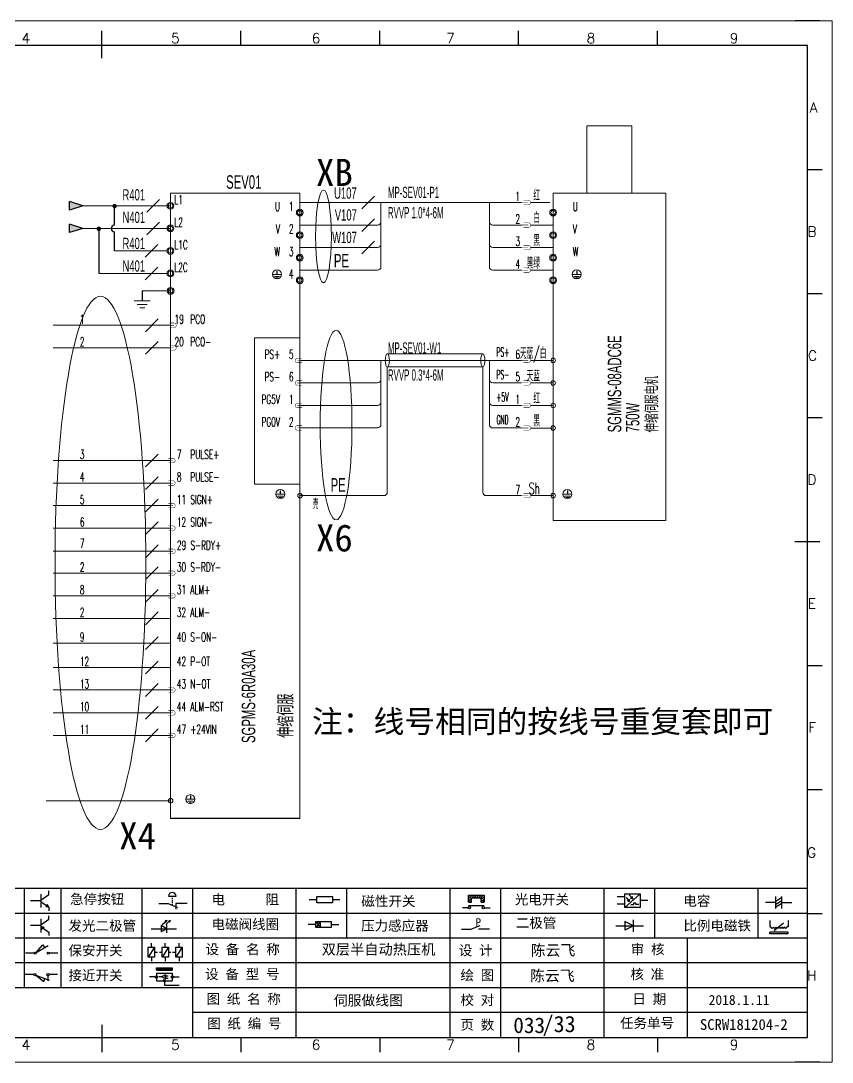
# Model space of a CAD drawing. Extents: x 38255 to 47052, y -6758 to -3353.
# Drawn here: x 41217 to 41396.9, y -5659.1 to -5428.1 of the extents above; entities that cross this region are included whole.
import ezdxf
from ezdxf.enums import TextEntityAlignment as Align

# ---------------------------------------------------------------- set-up
doc = ezdxf.new("R2010")
doc.units = 0
doc.header["$MEASUREMENT"] = 0
doc.layers.add('AE_BOR', color=1, linetype='Continuous')
doc.layers.add('电气图内容', color=7, linetype='Continuous')
doc.layers.add('Dimension', color=3, linetype='Continuous', lineweight=13)
doc.layers.add('frame', color=7, linetype='Continuous', lineweight=15)
doc.styles.add('WD', font='romans.shx', dxfattribs={"bigfont": 'gbcbig.shx'})
doc.styles.add('样式 0', font='')
doc.styles.add('样式 8', font='arial.ttf')
doc.styles.add('汉字', font='')
doc.styles.get('样式 0').set_extended_font_data('KaiTi_GB2312')
doc.styles.get('汉字').set_extended_font_data('新宋体')

# ---------------------------------------------------------------- blocks, each defined once
blk = doc.blocks.new('磁性开关')
at = {"linetype": 'ByBlock'}
h = blk.add_hatch(dxfattribs=at)
h.set_pattern_fill('ANSI31', color=256, scale=0.1, style=0)
h.set_pattern_definition([(45, (0, 0), (-0.224506403, 0.224506403), [])])
h.paths.add_polyline_path([(-1910.88, -776.69), (-1910.88, -775.29), (-1907.69, -775.29), (-1907.69, -776.69), (-1908.31, -776.69), (-1908.31, -775.79), (-1910.25, -775.79), (-1910.25, -776.69)])
for p, q in [((-1910.88, -776.69), (-1910.88, -775.29)), ((-1910.88, -775.29), (-1907.69, -775.29)), ((-1910.88, -776.69), (-1910.25, -776.69)), ((-1910.25, -776.69), (-1910.25, -775.79)), ((-1910.25, -775.79), (-1908.31, -775.79)), ((-1908.31, -776.69), (-1908.31, -775.79)), ((-1908.31, -776.69), (-1907.69, -776.69)), ((-1907.69, -775.29), (-1907.69, -776.69)), ((-1910.91, -777.81), (-1912.09, -777.81)), ((-1910.88, -777.39), (-1907.69, -777.39)), ((-1907.66, -777.81), (-1906.48, -777.81))]:
    blk.add_line(p, q, dxfattribs=at)
for centre in [(-1910.68, -777.81), (-1907.88, -777.81)]:
    blk.add_circle(centre, 0.225, dxfattribs=at)
blk = doc.blocks.new('光电开关')
at = {"linetype": 'ByBlock'}
h = blk.add_hatch(dxfattribs=at)
h.set_pattern_fill('ANSI31', color=256, scale=0.01, style=0)
h.set_pattern_definition([(45, (0.172267, 0), (-0.0224506403, 0.0224506403), [])])
h.paths.add_polyline_path([(-1882.44, -776.34), (-1882.5, -775.91), (-1882.68, -776.07)])
h.paths.add_polyline_path([(-1882.86, -776.23), (-1882.44, -776.34), (-1882.68, -776.07)])
h.paths.add_polyline_path([(-1883.05, -776.88), (-1883.11, -776.45), (-1883.29, -776.61)])
h.paths.add_polyline_path([(-1883.47, -776.77), (-1883.05, -776.88), (-1883.29, -776.61)])
for p, q in [((-1884.01, -775.96), (-1885.56, -775.96)), ((-1880.91, -775.3), (-1884.01, -778.05)), ((-1883.75, -776.09), (-1883.05, -776.88)), ((-1883.11, -776.45), (-1883.47, -776.77)), ((-1883.05, -776.88), (-1883.47, -776.77)), ((-1883.14, -775.55), (-1882.44, -776.34)), ((-1883.05, -776.88), (-1883.11, -776.45)), ((-1882.5, -775.91), (-1882.86, -776.23)), ((-1882.44, -776.34), (-1882.86, -776.23)), ((-1882.44, -776.34), (-1882.5, -775.91)), ((-1879.37, -776.67), (-1880.91, -776.67)), ((-1884.01, -777.39), (-1885.56, -777.39)), ((-1882.78, -777.47), (-1882.23, -777.47)), ((-1882.23, -777.47), (-1882.23, -777.14)), ((-1882.23, -777.14), (-1881.78, -777.14)), ((-1881.78, -777.47), (-1881.78, -777.14)), ((-1881.23, -777.47), (-1881.78, -777.47))]:
    blk.add_line(p, q, dxfattribs=at)
blk.add_lwpolyline([(-1884.01, -775.3), (-1880.91, -775.3), (-1880.91, -778.05), (-1884.01, -778.05)], close=True, dxfattribs=at)
blk = doc.blocks.new('电磁阀线圈')
at = {"linetype": 'ByBlock'}
for p, q in [((-1854.61, -796.54), (-1856.17, -796.54)), ((-1854.61, -795.92), (-1853.75, -797.16)), ((-1853.75, -795.92), (-1854.61, -797.16)), ((-1853.75, -795.92), (-1853.75, -797.16)), ((-1851.53, -796.54), (-1849.97, -796.54))]:
    blk.add_line(p, q, dxfattribs=at)
blk.add_lwpolyline([(-1854.61, -795.92), (-1851.53, -795.92), (-1851.53, -797.16), (-1854.61, -797.16)], close=True, dxfattribs=at)
blk = doc.blocks.new('压力感应器')
at = {"linetype": 'ByBlock'}
for p, q in [((-1815.59, -777.73), (-1813.71, -776.93)), ((-1817.44, -777.73), (-1815.59, -777.73)), ((-1811.78, -777.73), (-1814.05, -777.73))]:
    blk.add_line(p, q, dxfattribs=at)
at = {"linetype": 'ByBlock', "insert": (-1814.65, -775.48), "char_height": 1.68, "width": 1.2242, "attachment_point": 1}
blk.add_mtext('{\\fNSimSun|b0|i0|c134|p49;P}', dxfattribs=at)
blk = doc.blocks.new('二极管')
at = {"linetype": 'ByBlock'}
for p, q in [((-1787.52, -776.77), (-1781.92, -776.77)), ((-1783.97, -776.77), (-1785.69, -775.9)), ((-1785.69, -775.9), (-1785.69, -777.65)), ((-1783.97, -776.77), (-1785.69, -777.65)), ((-1783.97, -777.99), (-1783.97, -775.56))]:
    blk.add_line(p, q, dxfattribs=at)
blk = doc.blocks.new('NPN三极管')
at = {"linetype": 'ByBlock'}
for p, q in [((-1785.73, -780.61), (-1785.73, -783.32)), ((-1785.73, -781.82), (-1784.15, -780.66)), ((-1784.15, -780.66), (-1784.15, -779.98)), ((-1785.73, -781.97), (-1787.81, -781.97)), ((-1785.73, -782.11), (-1784.15, -783.27)), ((-1784.41, -782.73), (-1784.74, -783.18)), ((-1784.15, -783.27), (-1784.74, -783.18)), ((-1784.15, -783.27), (-1784.41, -782.73)), ((-1784.15, -783.27), (-1784.15, -783.96))]:
    blk.add_line(p, q, dxfattribs=at)
blk = doc.blocks.new('PNP三极管')
at = {"linetype": 'ByBlock'}
for p, q in [((-1784.9, -785.38), (-1784.9, -788.09)), ((-1783.32, -785.43), (-1783.32, -784.75)), ((-1784.9, -786.74), (-1786.98, -786.74)), ((-1784.9, -786.59), (-1783.32, -785.43)), ((-1784.9, -786.88), (-1783.32, -788.04)), ((-1784.9, -786.88), (-1784.31, -786.97)), ((-1784.9, -786.88), (-1784.64, -787.42)), ((-1784.31, -786.97), (-1784.64, -787.42)), ((-1783.32, -788.04), (-1783.32, -788.73))]:
    blk.add_line(p, q, dxfattribs=at)
blk = doc.blocks.new('常开行程开关')
at = {"linetype": 'ByBlock'}
for p, q in [((-1785.89, -792.17), (-1784.52, -790.62)), ((-1785.89, -792.17), (-1783.43, -790.72)), ((-1784.52, -790.62), (-1784.19, -791.17)), ((-1786.29, -792.3), (-1788.01, -792.3)), ((-1781.48, -792.3), (-1783.21, -792.3))]:
    blk.add_line(p, q, dxfattribs=at)
for centre in [(-1786.07, -792.3), (-1783.42, -792.3)]:
    blk.add_circle(centre, 0.219, dxfattribs=at)
blk = doc.blocks.new('常闭行程开关')
at = {"linetype": 'ByBlock'}
for p, q in [((-1786.34, -796.62), (-1788.07, -796.62)), ((-1785.93, -796.72), (-1783.25, -797.7)), ((-1785.93, -796.72), (-1784.3, -798)), ((-1784.3, -798), (-1784.08, -797.4)), ((-1783.48, -796.84), (-1783.48, -797.85)), ((-1781.54, -796.62), (-1783.26, -796.62))]:
    blk.add_line(p, q, dxfattribs=at)
for centre in [(-1786.12, -796.62), (-1783.48, -796.62)]:
    blk.add_circle(centre, 0.219, dxfattribs=at)
blk = doc.blocks.new('电容')
at = {"linetype": 'ByBlock'}
for p, q in [((-1756.08, -782.99), (-1756.08, -780.56)), ((-1754.86, -780.79), (-1756.08, -781.55)), ((-1754.86, -782.99), (-1754.86, -780.56)), ((-1756.08, -781.77), (-1758.13, -781.77)), ((-1754.86, -781.44), (-1756.08, -782.2)), ((-1754.86, -781.99), (-1756.08, -782.75)), ((-1754.86, -781.77), (-1752.81, -781.77))]:
    blk.add_line(p, q, dxfattribs=at)
blk = doc.blocks.new('发光二极管')
at = {"linetype": 'ByBlock'}
for p, q in [((-1755.78, -785.92), (-1754.89, -785.14)), ((-1754.89, -785.14), (-1755.2, -785.22)), ((-1755.2, -785.22), (-1755.01, -785.43)), ((-1755.08, -785.92), (-1754.18, -785.14)), ((-1754.89, -785.14), (-1755.01, -785.43)), ((-1754.18, -785.14), (-1754.49, -785.22)), ((-1754.49, -785.22), (-1754.31, -785.43)), ((-1754.18, -785.14), (-1754.31, -785.43)), ((-1758.01, -786.77), (-1752.89, -786.77)), ((-1754.84, -786.77), (-1756.04, -786.16)), ((-1756.04, -786.16), (-1756.04, -787.39)), ((-1754.84, -786.77), (-1756.04, -787.39)), ((-1754.84, -787.63), (-1754.84, -785.92))]:
    blk.add_line(p, q, dxfattribs=at)
blk = doc.blocks.new('比例电磁阀')
at = {"linetype": 'ByBlock'}
for p, q in [((-1757.26, -775.38), (-1757.26, -776.71)), ((-1757.26, -776.71), (-1757.05, -776.71)), ((-1754.5, -775.98), (-1756.35, -777.44)), ((-1753.58, -776.71), (-1753.8, -776.71)), ((-1753.58, -775.38), (-1753.58, -776.71)), ((-1753.6, -777.73), (-1757.25, -777.73)), ((-1757.25, -778.13), (-1757.25, -777.73)), ((-1753.6, -778.13), (-1757.25, -778.13)), ((-1756.35, -777.44), (-1756.25, -777.25)), ((-1756.35, -777.44), (-1756.15, -777.38)), ((-1756.15, -777.38), (-1756.25, -777.25)), ((-1753.6, -777.73), (-1753.6, -778.13))]:
    blk.add_line(p, q, dxfattribs=at)
for centre in [(-1756.78, -776.71), (-1756.24, -776.71), (-1755.7, -776.71), (-1755.15, -776.71), (-1754.61, -776.71), (-1754.07, -776.71)]:
    blk.add_arc(centre, 0.271, 180, 0, dxfattribs=at)
blk = doc.blocks.new('保安开关')
at = {"linetype": 'ByBlock'}
for p, q in [((-1757.33, -790.79), (-1758.6, -792.81)), ((-1757.96, -790.79), (-1757.96, -789.97)), ((-1754.54, -790.79), (-1755.81, -792.81)), ((-1755.17, -790.79), (-1755.17, -789.97)), ((-1751.75, -790.79), (-1753.02, -792.81)), ((-1752.39, -790.79), (-1752.39, -789.97)), ((-1757.96, -792.81), (-1757.96, -793.62)), ((-1757.33, -791.8), (-1756.72, -791.8)), ((-1756.35, -791.8), (-1755.89, -791.8)), ((-1755.17, -792.81), (-1755.17, -793.62)), ((-1754.52, -791.8), (-1754.06, -791.8)), ((-1753.69, -791.8), (-1753.08, -791.8)), ((-1752.39, -792.81), (-1752.39, -793.62))]:
    blk.add_line(p, q, dxfattribs=at)
for points in [[(-1758.6, -790.79), (-1757.33, -790.79), (-1757.33, -792.81), (-1758.6, -792.81)], [(-1755.81, -790.79), (-1754.54, -790.79), (-1754.54, -792.81), (-1755.81, -792.81)], [(-1753.02, -790.79), (-1751.75, -790.79), (-1751.75, -792.81), (-1753.02, -792.81)]]:
    blk.add_lwpolyline(points, close=True, dxfattribs=at)
blk = doc.blocks.new('接近开关')
at = {"linetype": 'ByBlock'}
h = blk.add_hatch(dxfattribs=at)
h.set_pattern_fill('ANSI31', color=256, scale=0.01, style=0)
h.set_pattern_definition([(45, (-89.131516, -30.795668), (-0.0224506403, 0.0224506403), [])])
h.paths.add_polyline_path([(-1516.96, -1123.35), (-1516.96, -1122.85), (-1513.76, -1122.85), (-1513.76, -1123.35)])
for p, q in [((-1516.96, -1123.35), (-1516.96, -1122.85)), ((-1516.96, -1122.85), (-1513.76, -1122.85)), ((-1516.96, -1123.35), (-1513.76, -1123.35)), ((-1513.76, -1122.85), (-1513.76, -1123.35)), ((-1517.18, -1124.71), (-1518.36, -1124.71)), ((-1516.96, -1123.95), (-1513.76, -1123.95)), ((-1516.96, -1123.95), (-1516.96, -1125.47)), ((-1516.96, -1125.47), (-1513.76, -1125.47)), ((-1515.91, -1124.71), (-1516.45, -1124.71)), ((-1515.11, -1124.31), (-1515.91, -1124.71)), ((-1515.11, -1125.11), (-1515.91, -1124.71)), ((-1515.33, -1124.53), (-1515.17, -1124.53)), ((-1515.33, -1124.88), (-1515.17, -1124.88)), ((-1515.25, -1124.45), (-1515.25, -1124.61)), ((-1515.11, -1124.31), (-1515.11, -1125.11)), ((-1515.11, -1124.48), (-1514.58, -1124.48)), ((-1515.11, -1124.94), (-1514.58, -1124.94)), ((-1513.76, -1123.95), (-1513.76, -1125.47)), ((-1513.54, -1124.71), (-1512.36, -1124.71)), ((-1515.36, -1125.69), (-1515.36, -1126.36)), ((-1515.36, -1126.36), (-1512.36, -1126.36))]:
    blk.add_line(p, q, dxfattribs=at)
for centre in [(-1516.96, -1124.71), (-1515.36, -1125.47), (-1513.76, -1124.71)]:
    blk.add_circle(centre, 0.225, dxfattribs=at)
blk = doc.blocks.new('电阻')
at = {"linetype": 'ByBlock'}
for p, q in [((-3.09, 0), (-1.57, 0)), ((1.57, 0), (3.09, 0))]:
    blk.add_line(p, q, dxfattribs=at)
blk.add_lwpolyline([(-1.57, 0.63), (1.57, 0.63), (1.57, -0.63), (-1.57, -0.63)], close=True, dxfattribs=at)
blk = doc.blocks.new('急停按钮')
at = {"linetype": 'ByBlock'}
for p, q in [((-1.86, 0), (0, 0)), ((0, 0), (1.88, -0.81)), ((0.06, 1.45), (1.61, 1.45)), ((0.83, 1.45), (0.83, 1.24)), ((0.83, 1.07), (0.83, 0.85)), ((0.83, 0.68), (0.83, 0.47)), ((0.83, 0.29), (0.83, 0.08)), ((3.81, 0), (1.54, 0)), ((1.54, 0), (1.54, -1.15)), ((0.83, -0.09), (0.83, -0.24))]:
    blk.add_line(p, q, dxfattribs=at)
blk.add_arc((0.83, 1.45), 0.774, 0, 180)
blk = doc.blocks.new('电控横A4')
for p, q in [((292, -5), (5, -5)), ((292, -205), (292, -5)), ((10.03, -205), (289.53, -205)), ((130.8, -205), (190.75, -205)), ((190.75, -205), (259.54, -205))]:
    blk.add_line(p, q)
at = {"linetype": 'ByBlock'}
for p, q in [((292, -175), (5, -175)), ((292, -180), (5, -180)), ((292, -185), (5, -185)), ((292, -190), (5, -190)), ((292, -195), (5, -195)), ((292, -200), (168.03, -200))]:
    blk.add_line(p, q, dxfattribs=at)
at = {"color": 0, "lineweight": -2}
for p, q in [((134.12, -175), (134.12, -195)), ((141.48, -175), (141.48, -195)), ((157.79, -175), (157.79, -195)), ((168.03, -175), (168.03, -204.92)), ((188.84, -175), (188.84, -185)), ((199.08, -175), (199.08, -185)), ((219.89, -175), (219.89, -185)), ((230.12, -175), (230.12, -185)), ((250.93, -175), (250.93, -185)), ((261.17, -175), (261.17, -185)), ((281.98, -175), (281.98, -185)), ((188.84, -185), (188.84, -204.92)), ((219.89, -185), (219.89, -205)), ((230.12, -185), (230.12, -205)), ((250.93, -185), (250.93, -205)), ((267.79, -185), (267.79, -205))]:
    blk.add_line(p, q, dxfattribs=at)
at = {"color": 0, "ltscale": 2}
for p, q in [((292, -205), (292, -183.55)), ((259.54, -205), (289.53, -205)), ((259.54, -205), (292, -205))]:
    blk.add_line(p, q, dxfattribs=at)
at = {"layer": 'AE_BOR', "color": 1, "lineweight": 15}
for p, q in [((0, 0), (297, 0)), ((297, 0), (297, -210)), ((297, -210), (0, -210))]:
    blk.add_line(p, q, dxfattribs=at)
at = {"layer": 'AE_BOR'}
for p, q in [((149.78, -5), (149.78, -2)), ((177.78, -5), (177.78, -2)), ((205.78, -5), (205.78, -2)), ((233.78, -5), (233.78, -2)), ((261.78, -5), (261.78, -2)), ((292, -30), (295, -30)), ((292, -55), (295, -55)), ((292, -80), (295, -80)), ((292, -130), (295, -130)), ((292, -155), (295, -155)), ((292, -180), (295, -180)), ((149.78, -205), (149.78, -208)), ((177.78, -205), (177.78, -208)), ((205.78, -205), (205.78, -208)), ((233.78, -205), (233.78, -208)), ((261.78, -205), (261.78, -208))]:
    blk.add_line(p, q, dxfattribs=at)
at = {"layer": 'AE_BOR', "lineweight": 30}
for p, q in [((294.53, 0), (289.53, 0)), ((294.53, -210), (289.53, -210))]:
    blk.add_line(p, q, dxfattribs=at)
at = {"layer": 'AE_BOR', "color": 2, "lineweight": 30}
for p, q in [((149.78, -7.5), (149.78, -2.5)), ((289.5, -105), (294.5, -105)), ((149.78, -202.5), (149.78, -207.5)), ((149.78, -205), (149.78, -207.5))]:
    blk.add_line(p, q, dxfattribs=at)
at = {"linetype": 'ByBlock'}
for name, p in [('NPN三极管', (1923.2, 604.5)), ('磁性开关', (2134.53, 598.96)), ('光电开关', (2139.22, 599.27)), ('电容', (2041.69, 603.98)), ('PNP三极管', (1922.37, 604.27)), ('发光二极管', (1917.72, 603.69)), ('电磁阀线圈', (2047.53, 614.3)), ('压力感应器', (2039.72, 594.52)), ('二极管', (2040.91, 594.27)), ('比例电磁阀', (2041.69, 593.98)), ('常开行程开关', (1922.37, 604.27)), ('保安开关', (1917.72, 603.98)), ('接近开关', (1677.72, 931.9)), ('常闭行程开关', (1922.37, 604.27))]:
    blk.add_blockref(name, p, dxfattribs=at)
for name, p in [('急停按钮', (163.12, -177.98)), ('电阻', (194.66, -177.22))]:
    blk.add_blockref(name, p)
at = {"char_height": 2, "attachment_point": 1, "style": '汉字'}
for s, insert in [('{\\fKaiTi_GB2312|b0|i0|c134|p49;急停按钮}', (143.35, -176.12)), ('{\\fKaiTi_GB2312|b0|i0|c134|p49;电      阻}', (171.86, -176.19)), ('{\\fKaiTi_GB2312|b0|i0|c134|p49;磁性开关}', (202.07, -176.53)), ('{\\fKaiTi_GB2312|b0|i0|c134|p49;光电开关}', (233.02, -176.19)), ('{\\fKaiTi_GB2312|b0|i0|c134|p49;电容}', (267, -176.48)), ('{\\fKaiTi_GB2312|b0|i0|c134|p49;发光二极管}', (143.02, -181.48)), ('{\\fKaiTi_GB2312|b0|i0|c134|p49;电磁阀线圈}', (171.86, -181.19)), ('{\\fKaiTi_GB2312|b0|i0|c134|p49;压力感应器}', (202.02, -181.47)), ('{\\fKaiTi_GB2312|b0|i0|c134|p49;二极管}', (233.2, -180.91)), ('{\\fKaiTi_GB2312|b0|i0|c134|p49;比例电磁铁}', (267, -181.48)), ('{\\fKaiTi_GB2312|b0|i0|c134|p49;保安开关}', (143.02, -186.48)), ('{\\fKaiTi_GB2312|b0|i0|c134|p0;设 备 名 称}', (170.65, -186.24)), ('{\\fKaiTi_GB2312|b0|i0|c134|p0;设 计}', (221.72, -186.46)), ('{\\fKaiTi_GB2312|b0|i0|c134|p0;审 核}', (256.39, -186.25)), ('{\\fKaiTi_GB2312|b0|i0|c134|p0;设 备 型 号}', (170.58, -191.24)), ('{\\fKaiTi_GB2312|b0|i0|c134|p0;核 准}', (256.32, -191.25)), ('{\\fKaiTi_GB2312|b0|i0|c134|p49;接近开关}', (143.02, -191.48)), ('{\\fKaiTi_GB2312|b0|i0|c134|p0;绘 图}', (222.05, -191.46)), ('{\\fKaiTi_GB2312|b0|i0|c134|p0;图 纸 名 称}', (170.86, -196.24)), ('{\\fKaiTi_GB2312|b0|i0|c134|p0;校 对}', (222.05, -196.46)), ('{\\fKaiTi_GB2312|b0|i0|c134|p0;日 期}', (256.72, -196.25)), ('{\\fKaiTi_GB2312|b0|i0|c134|p0;图 纸 编 号}', (170.98, -201.2)), ('{\\fKaiTi_GB2312|b0|i0|c134|p0;页 数}', (222.05, -201.46)), ('{\\fKaiTi_GB2312|b0|i0|c134|p0;任务单号}', (254.22, -201.1))]:
    blk.add_mtext(s, dxfattribs=dict(at, insert=insert))
at = {"attachment_point": 1}
for s, insert, char_height, width in [('{\\fSimSun|b0|i0|c134|p2;双层半自动热压机}', (194.08, -186.2), 2.1, 34.3007), ('{\\fKaiTi_GB2312|b0|i0|c134|p49;陈云飞', (236.21, -186.34), 2.2, 21.4865), ('{\\fKaiTi_GB2312|b0|i0|c134|p49;陈云飞}', (236.08, -191.47), 2.2, 20.0113), ('{\\fKaiTi_GB2312|b0|i0|c134|p49;2018.1.11}', (272.1, -196.45), 2, 60.2542)]:
    blk.add_mtext(s, dxfattribs=dict(at, insert=insert, char_height=char_height, width=width))
at = {"layer": 'AE_BOR', "style": 'WD'}
for s, p in [('4', (134.45, -4.5)), ('5', (164.59, -4.5)), ('6', (192.94, -4.5)), ('7', (220.04, -4.5)), ('8', (248.37, -4.5)), ('9', (277.23, -4.5)), ('4', (134.45, -207.5)), ('5', (164.59, -207.5)), ('6', (192.94, -207.5)), ('7', (220.04, -207.5)), ('8', (248.37, -207.5)), ('9', (277.23, -207.5))]:
    blk.add_text(s, height=2, dxfattribs=at).set_placement(p, align=Align.CENTER)
for s, p in [('A', (294.03, -17.5)), ('B', (293.84, -42.5)), ('C', (293.93, -67.5)), ('D', (293.84, -92.5)), ('E', (293.74, -117.5)), ('F', (293.74, -142.5)), ('F', (293.74, -142.5)), ('G', (293.74, -167.72)), ('H', (293.84, -192.5))]:
    blk.add_text(s, height=2, dxfattribs=at).set_placement(p, align=Align.MIDDLE_RIGHT)
at = {"layer": 'frame', "lineweight": 0, "insert": (236.38, -200.67), "char_height": 3.271, "width": 42.6764, "attachment_point": 1, "style": '样式 0'}
blk.add_mtext(' /33', dxfattribs=at)
at = {"layer": '电气图内容', "color": 7, "insert": (270.63, -201.32), "char_height": 2.3665, "attachment_point": 1}
blk.add_mtext('\\pxi-0.125,sm1,ql;{\\f宋体|b0|i0|c134|p2;\\H0.916667x;\\C256;SCRW181204-2^I^I^I', dxfattribs=at)

msp = doc.modelspace()

# ---------------------------------------------------------------- hatches: boundary and pattern name
for points in [[(41227.797, -5470.081), (41227.797, -5468.21), (41230.716, -5469.146)], [(41227.797, -5475.081), (41227.797, -5473.21), (41230.716, -5474.146)]]:
    msp.add_hatch(color=256).paths.add_polyline_path(points)
at = {"lineweight": -2}
h = msp.add_hatch(color=0, dxfattribs=at)
edge = h.paths.add_edge_path()
edge.add_arc((41237.772, -5469.201), 0.5, 0, 360)
h = msp.add_hatch(color=0, dxfattribs=at)
edge = h.paths.add_edge_path()
edge.add_arc((41234.267, -5474.226), 0.5, 0, 360)

# ---------------------------------------------------------------- linework, layer by layer
for p, q in [((41230.716, -5469.146), (41227.797, -5468.21)), ((41227.797, -5470.081), (41227.797, -5468.21)), ((41230.716, -5469.146), (41227.797, -5470.081)), ((41237.767, -5473.41), (41237.767, -5469.146)), ((41230.716, -5474.146), (41227.797, -5473.21)), ((41227.797, -5475.081), (41227.797, -5473.21)), ((41230.716, -5474.146), (41227.797, -5475.081)), ((41234.35, -5484.133), (41234.35, -5474.146)), ((41237.767, -5479.133), (41237.767, -5474.881)), ((41273.774, -5483.556), (41273.774, -5484.346)), ((41340.264, -5483.556), (41340.264, -5484.346)), ((41243.891, -5488.005), (41243.891, -5490.187)), ((41274.51, -5532.282), (41274.51, -5533.072)), ((41338.191, -5532.282), (41338.191, -5533.072)), ((41254.566, -5599.963), (41254.566, -5600.753)), ((41278.826, -5605.009), (41250.198, -5605.009))]:
    msp.add_line(p, q)
at = {"lineweight": 0}
for p, q in [((41250.015, -5469.146), (41230.716, -5469.146)), ((41278.826, -5468.398), (41328.023, -5468.398)), ((41296.842, -5482.648), (41296.842, -5468.398)), ((41320.89, -5482.648), (41320.89, -5468.398)), ((41330.023, -5468.398), (41334.266, -5468.398)), ((41250.015, -5474.146), (41230.716, -5474.146)), ((41278.826, -5473.398), (41296.092, -5473.398)), ((41328.023, -5473.398), (41321.64, -5473.398)), ((41335.016, -5473.398), (41330.023, -5473.398)), ((41249.647, -5479.133), (41237.767, -5479.133)), ((41278.826, -5478.398), (41296.092, -5478.398)), ((41328.023, -5478.398), (41321.64, -5478.398)), ((41335.016, -5478.402), (41330.023, -5478.402)), ((41278.826, -5483.398), (41296.092, -5483.398)), ((41328.023, -5483.398), (41321.64, -5483.398)), ((41335.016, -5483.406), (41330.023, -5483.406)), ((41249.647, -5484.133), (41234.35, -5484.133)), ((41272.879, -5484.353), (41274.668, -5484.353)), ((41273.211, -5484.782), (41274.336, -5484.782)), ((41273.497, -5485.128), (41274.07, -5485.128)), ((41339.369, -5484.353), (41341.158, -5484.353)), ((41339.702, -5484.782), (41340.826, -5484.782)), ((41339.987, -5485.128), (41340.56, -5485.128)), ((41250.198, -5488.005), (41243.891, -5488.005)), ((41242.103, -5490.2), (41245.68, -5490.2)), ((41242.767, -5491.058), (41245.016, -5491.058)), ((41243.338, -5491.751), (41244.485, -5491.751)), ((41298.271, -5501.95), (41319.432, -5501.949)), ((41328.023, -5503.414), (41278.826, -5503.414)), ((41296.842, -5507.664), (41296.842, -5503.414)), ((41296.842, -5517.664), (41296.842, -5503.414)), ((41320.89, -5517.664), (41320.89, -5503.414)), ((41335.016, -5503.418), (41330.023, -5503.418)), ((41298.251, -5504.88), (41298.251, -5532.672)), ((41298.251, -5504.88), (41319.432, -5504.88)), ((41319.432, -5504.88), (41319.432, -5532.664)), ((41278.826, -5508.414), (41296.092, -5508.414)), ((41328.023, -5508.414), (41321.64, -5508.414)), ((41335.016, -5508.422), (41330.023, -5508.422)), ((41278.826, -5513.398), (41296.092, -5513.398)), ((41328.023, -5513.414), (41321.64, -5513.414)), ((41335.016, -5513.422), (41330.023, -5513.422)), ((41278.826, -5518.398), (41296.092, -5518.398)), ((41328.023, -5518.414), (41321.64, -5518.414)), ((41335.016, -5518.422), (41330.023, -5518.422)), ((41273.615, -5533.079), (41275.404, -5533.079)), ((41273.948, -5533.508), (41275.072, -5533.508)), ((41274.233, -5533.854), (41274.806, -5533.854)), ((41278.826, -5533.422), (41297.501, -5533.422)), ((41328.023, -5533.414), (41320.182, -5533.414)), ((41335.016, -5533.422), (41330.023, -5533.422)), ((41337.297, -5533.079), (41339.085, -5533.079)), ((41337.629, -5533.508), (41338.753, -5533.508)), ((41337.915, -5533.854), (41338.488, -5533.854)), ((41250.198, -5560.645), (41224.146, -5560.645)), ((41250.198, -5566.145), (41224.146, -5566.145)), ((41250.198, -5571.547), (41224.146, -5571.547)), ((41250.198, -5576.536), (41224.146, -5576.536)), ((41250.198, -5581.61), (41224.146, -5581.61)), ((41250.198, -5586.598), (41224.146, -5586.598)), ((41250.198, -5601.103), (41222.601, -5601.103)), ((41255.461, -5600.759), (41253.672, -5600.759)), ((41255.128, -5601.188), (41254.004, -5601.188)), ((41254.843, -5601.535), (41254.27, -5601.535))]:
    msp.add_line(p, q, dxfattribs=at)
at = {"color": 3, "lineweight": 0}
for p, q in [((41224.146, -5495.637), (41250.198, -5495.637)), ((41224.146, -5500.637), (41250.198, -5500.637)), ((41250.198, -5525.637), (41224.146, -5525.637)), ((41250.198, -5530.637), (41224.146, -5530.637)), ((41250.198, -5535.637), (41224.146, -5535.637)), ((41224.146, -5540.637), (41250.198, -5540.637)), ((41224.163, -5545.771), (41250.216, -5545.771)), ((41224.146, -5550.637), (41250.198, -5550.637)), ((41224.146, -5555.641), (41250.198, -5555.641))]:
    msp.add_line(p, q, dxfattribs=at)
at = {"lineweight": 0}
for points in [[(41342.516, -5451.354), (41352.516, -5451.354), (41352.516, -5466.354), (41342.516, -5466.354)], [(41335.016, -5466.354), (41360.016, -5466.354), (41360.016, -5538.916), (41335.016, -5538.916)], [(41278.828, -5498.414), (41268.828, -5498.414), (41268.828, -5530.914), (41278.828, -5530.914)]]:
    msp.add_lwpolyline(points, close=True, dxfattribs=at)
msp.add_lwpolyline([(41250.198, -5605.009), (41250.198, -5466.354), (41278.826, -5466.354), (41278.826, -5605.009)], dxfattribs=at)
at = {"color": 3, "lineweight": 0, "const_width": 0.1, "flags": 128}
for points in [[(41329.523, -5468.398), (41328.023, -5468.398)], [(41329.523, -5473.398), (41328.023, -5473.398)], [(41329.523, -5478.398), (41328.023, -5478.398)], [(41329.523, -5483.398), (41328.023, -5483.398)], [(41250.948, -5495.637), (41249.448, -5495.637)], [(41250.948, -5500.637), (41249.448, -5500.637)], [(41278.326, -5503.424), (41279.826, -5503.424)], [(41329.523, -5503.414), (41328.023, -5503.414)], [(41278.326, -5508.424), (41279.826, -5508.424)], [(41329.523, -5508.414), (41328.023, -5508.414)], [(41278.326, -5513.398), (41279.826, -5513.398)], [(41329.523, -5513.414), (41328.023, -5513.414)], [(41278.326, -5518.398), (41279.826, -5518.398)], [(41329.523, -5518.414), (41328.023, -5518.414)], [(41250.698, -5525.637), (41249.198, -5525.637)], [(41250.698, -5530.637), (41249.198, -5530.637)], [(41329.523, -5533.414), (41328.023, -5533.414)], [(41250.698, -5535.637), (41249.198, -5535.637)], [(41250.698, -5540.637), (41249.198, -5540.637)], [(41250.716, -5545.771), (41249.216, -5545.771)], [(41250.698, -5550.637), (41249.198, -5550.637)], [(41250.698, -5555.641), (41249.198, -5555.641)], [(41250.698, -5576.536), (41249.198, -5576.536)], [(41250.698, -5581.61), (41249.198, -5581.61)], [(41250.698, -5586.598), (41249.198, -5586.598)]]:
    msp.add_lwpolyline(points, dxfattribs=at)
for points in [[(41328.523, -5467.898), (41329.523, -5467.898, -1), (41329.523, -5468.898), (41328.523, -5468.898)], [(41328.523, -5472.898), (41329.523, -5472.898, -1), (41329.523, -5473.898), (41328.523, -5473.898)], [(41328.523, -5477.898), (41329.523, -5477.898, -1), (41329.523, -5478.898), (41328.523, -5478.898)], [(41328.523, -5482.898), (41329.523, -5482.898, -1), (41329.523, -5483.898), (41328.523, -5483.898)], [(41279.326, -5502.924), (41278.326, -5502.924, 1), (41278.326, -5503.924), (41279.326, -5503.924)], [(41328.523, -5502.914), (41329.523, -5502.914, -1), (41329.523, -5503.914), (41328.523, -5503.914)], [(41279.326, -5507.924), (41278.326, -5507.924, 1), (41278.326, -5508.924), (41279.326, -5508.924)], [(41328.523, -5507.914), (41329.523, -5507.914, -1), (41329.523, -5508.914), (41328.523, -5508.914)], [(41279.326, -5512.898), (41278.326, -5512.898, 1), (41278.326, -5513.898), (41279.326, -5513.898)], [(41328.523, -5512.914), (41329.523, -5512.914, -1), (41329.523, -5513.914), (41328.523, -5513.914)], [(41279.326, -5517.898), (41278.326, -5517.898, 1), (41278.326, -5518.898), (41279.326, -5518.898)], [(41328.523, -5517.914), (41329.523, -5517.914, -1), (41329.523, -5518.914), (41328.523, -5518.914)], [(41328.523, -5532.914), (41329.523, -5532.914, -1), (41329.523, -5533.914), (41328.523, -5533.914)]]:
    msp.add_lwpolyline(points, format="xyb", dxfattribs=at)
at = {"lineweight": 0, "const_width": 0.1, "flags": 128}
for points in [[(41249.948, -5495.137), (41250.948, -5495.137, -1), (41250.948, -5496.137), (41249.948, -5496.137)], [(41249.948, -5500.137), (41250.948, -5500.137, -1), (41250.948, -5501.137), (41249.948, -5501.137)], [(41249.698, -5525.137), (41250.698, -5525.137, -1), (41250.698, -5526.137), (41249.698, -5526.137)], [(41249.698, -5530.137), (41250.698, -5530.137, -1), (41250.698, -5531.137), (41249.698, -5531.137)], [(41249.698, -5535.137), (41250.698, -5535.137, -1), (41250.698, -5536.137), (41249.698, -5536.137)], [(41249.698, -5540.137), (41250.698, -5540.137, -1), (41250.698, -5541.137), (41249.698, -5541.137)], [(41249.716, -5545.271), (41250.716, -5545.271, -1), (41250.716, -5546.271), (41249.716, -5546.271)], [(41249.698, -5550.137), (41250.698, -5550.137, -1), (41250.698, -5551.137), (41249.698, -5551.137)], [(41249.698, -5555.141), (41250.698, -5555.141, -1), (41250.698, -5556.141), (41249.698, -5556.141)], [(41249.698, -5576.036), (41250.698, -5576.036, -1), (41250.698, -5577.036), (41249.698, -5577.036)], [(41249.698, -5581.11), (41250.698, -5581.11, -1), (41250.698, -5582.11), (41249.698, -5582.11)], [(41249.698, -5586.098), (41250.698, -5586.098, -1), (41250.698, -5587.098), (41249.698, -5587.098)]]:
    msp.add_lwpolyline(points, format="xyb", dxfattribs=at)
at = {"lineweight": 0}
for centre, radius in [((41250.147, -5469.129), 0.75), ((41250.147, -5469.129), 0.5), ((41278.826, -5470.637), 0.75), ((41335.016, -5470.637), 0.75), ((41278.826, -5470.637), 0.5), ((41335.016, -5470.637), 0.5), ((41250.147, -5474.129), 0.75), ((41250.147, -5474.129), 0.5), ((41278.826, -5475.637), 0.75), ((41278.826, -5475.637), 0.5), ((41335.016, -5475.637), 0.75), ((41335.016, -5475.637), 0.5), ((41250.147, -5479.133), 0.75), ((41250.147, -5479.133), 0.5), ((41278.826, -5480.637), 0.75), ((41278.826, -5480.637), 0.5), ((41335.016, -5480.641), 0.75), ((41335.016, -5480.641), 0.5), ((41250.147, -5484.133), 0.75), ((41250.147, -5484.133), 0.5), ((41273.774, -5484.346), 1), ((41340.264, -5484.346), 1), ((41278.826, -5485.637), 0.75), ((41278.826, -5485.637), 0.5), ((41335.016, -5485.645), 0.75), ((41335.016, -5485.645), 0.5), ((41250.198, -5488.005), 0.75), ((41250.198, -5488.005), 0.5), ((41335.016, -5503.418), 0.5), ((41335.016, -5508.422), 0.5), ((41335.016, -5513.422), 0.5), ((41335.016, -5518.422), 0.5), ((41274.51, -5533.072), 1), ((41338.191, -5533.072), 1), ((41278.878, -5533.422), 0.5), ((41335.016, -5533.422), 0.5), ((41250.198, -5601.103), 0.5), ((41254.566, -5600.753), 1)]:
    msp.add_circle(centre, radius, dxfattribs=at)
msp.add_arc((41237.767, -5474.146), 0.736, 90, 270)
for centre, start, end in [((41296.092, -5472.648), 270, 0), ((41321.64, -5472.648), 180, 270), ((41296.092, -5477.648), 270, 0), ((41321.64, -5477.648), 180, 270), ((41296.092, -5482.648), 270, 0), ((41321.64, -5482.648), 180, 270), ((41296.092, -5507.664), 270, 0), ((41321.64, -5507.664), 180, 270), ((41296.092, -5512.648), 270, 0), ((41321.64, -5512.664), 180, 270), ((41296.092, -5517.648), 270, 0), ((41321.64, -5517.664), 180, 270), ((41297.501, -5532.672), 270, 0), ((41320.182, -5532.664), 180, 270)]:
    msp.add_arc(centre, 0.75, start, end, dxfattribs=at)
at = {"color": 3, "lineweight": 0, "extrusion": (0, 0, -1)}
for centre, major_axis, ratio in [((41284.083, -5475.908), (0, 10.282), 0.1705919), ((41286.891, -5517.768), (0, 21.025), 0.1677687)]:
    msp.add_ellipse(centre, major_axis=major_axis, ratio=ratio, dxfattribs=at)
at = {"color": 3, "lineweight": 0}
msp.add_ellipse((41234.634, -5548.327), major_axis=(0, 59.124), ratio=0.1703711, dxfattribs=at)
at = {"lineweight": 0}
msp.add_ellipse((41298.251, -5503.414), major_axis=(0, 1.465), ratio=0.3169375, dxfattribs=at)
at = {"lineweight": 0, "extrusion": (0, 0, -1)}
msp.add_ellipse((41319.432, -5503.414), major_axis=(0, 1.465), ratio=0.3169375, dxfattribs=at)
at = {"layer": 'Dimension', "lineweight": 0}
for p, q in [((41244.907, -5470.56), (41247.736, -5467.731)), ((41292.566, -5469.812), (41295.395, -5466.984)), ((41292.566, -5474.812), (41295.395, -5471.984)), ((41244.907, -5475.56), (41247.736, -5472.731)), ((41292.566, -5479.812), (41295.395, -5476.984)), ((41244.539, -5480.547), (41247.368, -5477.718)), ((41244.539, -5485.547), (41247.368, -5482.718)), ((41244.591, -5497.051), (41247.42, -5494.223)), ((41244.591, -5502.051), (41247.42, -5499.223)), ((41244.591, -5527.051), (41247.42, -5524.223)), ((41244.591, -5532.051), (41247.42, -5529.223)), ((41244.591, -5537.051), (41247.42, -5534.223)), ((41244.591, -5542.051), (41247.42, -5539.223)), ((41244.609, -5547.185), (41247.437, -5544.357)), ((41244.591, -5552.051), (41247.42, -5549.223)), ((41244.591, -5557.055), (41247.42, -5554.227)), ((41244.591, -5562.059), (41247.42, -5559.231)), ((41244.591, -5567.559), (41247.42, -5564.731)), ((41244.591, -5572.962), (41247.42, -5570.133)), ((41244.591, -5577.95), (41247.42, -5575.121)), ((41244.591, -5583.024), (41247.42, -5580.195)), ((41244.591, -5588.012), (41247.42, -5585.184))]:
    msp.add_line(p, q, dxfattribs=at)

# ---------------------------------------------------------------- block references
at = {"xscale": 1.1, "yscale": 1.1, "zscale": 1.1}
msp.add_blockref('电控横A4', (41070.211, -5428.096), dxfattribs=at)

# ---------------------------------------------------------------- texts
at = {"lineweight": 0, "style": 'WD', "width": 0.6}
for s, height, p in [('红', 2.5, (41332.128, -5468.048)), ('U', 2, (41274.458, -5470.287)), ('1', 2, (41277.458, -5470.279)), ('白', 2.5, (41332.128, -5473.048)), ('V', 2, (41274.458, -5475.287)), ('2', 2, (41277.458, -5475.279)), ('黑', 2.5, (41332.128, -5478.052)), ('W', 2, (41274.458, -5480.287)), ('3', 2, (41277.458, -5480.283)), ('黄绿', 2.5, (41332.128, -5483.052)), ('4', 2, (41277.458, -5485.287)), ('Sh', 2.5, (41332.128, -5533.068))]:
    msp.add_text(s, height=height, dxfattribs=at).set_placement(p, align=Align.RIGHT)
for s, p in [('L1', (41251.015, -5468.779)), ('1', (41326.662, -5468.04)), ('U', (41339.384, -5470.287)), ('L2', (41251.015, -5473.779)), ('2', (41326.662, -5473.04)), ('V', (41339.384, -5475.287)), ('L1C', (41251.015, -5478.783)), ('3', (41326.662, -5478.044)), ('W', (41339.384, -5480.291)), ('4', (41326.662, -5483.048)), ('L2C', (41251.015, -5483.783)), ('1', (41230.059, -5495.279)), ('19', (41251.066, -5495.287)), ('PCO', (41254.566, -5495.287)), ('2', (41230.059, -5500.283)), ('20', (41251.066, -5500.287)), ('PCO-', (41254.566, -5500.287)), ('6', (41326.662, -5503.06)), ('5', (41326.662, -5508.064)), ('1', (41326.662, -5513.064)), ('2', (41326.662, -5518.064)), ('3', (41230.059, -5525.283)), ('7', (41251.566, -5525.287)), ('PULSE+', (41254.566, -5525.287)), ('4', (41230.059, -5530.279)), ('8', (41251.566, -5530.287)), ('PULSE-', (41254.566, -5530.287)), ('7', (41326.662, -5533.064)), ('5', (41230.059, -5535.283)), ('11', (41251.566, -5535.287)), ('SIGN+', (41254.566, -5535.287)), ('6', (41230.059, -5540.279)), ('12', (41251.566, -5540.287)), ('SIGN-', (41254.566, -5540.287)), ('7', (41230.089, -5544.968)), ('29', (41251.584, -5545.421)), ('S-RDY+', (41254.584, -5545.421)), ('2', (41230.059, -5550.283)), ('30', (41251.566, -5550.287)), ('S-RDY-', (41254.566, -5550.287)), ('8', (41230.059, -5555.287)), ('31', (41251.566, -5555.291)), ('ALM+', (41254.566, -5555.291)), ('2', (41230.059, -5560.295)), ('32', (41251.566, -5560.295)), ('ALM-', (41254.566, -5560.295)), ('9', (41230.059, -5565.795)), ('40', (41251.566, -5565.795)), ('S-ON-', (41254.566, -5565.795)), ('12', (41230.059, -5571.197)), ('42', (41251.566, -5571.197)), ('P-OT', (41254.566, -5571.197)), ('13', (41230.059, -5576.182)), ('43', (41251.566, -5576.186)), ('N-OT', (41254.566, -5576.186)), ('10', (41230.059, -5581.26)), ('44', (41251.566, -5581.26)), ('ALM-RST', (41254.566, -5581.26)), ('11', (41230.059, -5586.244)), ('47', (41251.566, -5586.248)), ('+24VIN', (41254.566, -5586.248))]:
    msp.add_text(s, height=2, dxfattribs=at).set_placement(p)
at = {"color": 6, "lineweight": 0, "style": 'WD', "width": 0.6}
for s, height, p in [('天蓝/白', 2.5, (41333.555, -5503.068)), ('PS+', 2, (41274.46, -5503.064)), ('5', 2, (41277.46, -5503.064)), ('PS-', 2, (41274.46, -5508.064)), ('6', 2, (41277.46, -5508.064)), ('天蓝', 2.5, (41332.128, -5508.068)), ('PG5V', 2, (41274.46, -5513.064)), ('1', 2, (41277.46, -5513.064)), ('红', 2.5, (41332.128, -5513.068)), ('PG0V', 2, (41274.46, -5518.068)), ('2', 2, (41277.46, -5518.068)), ('黑', 2.5, (41332.128, -5518.068)), ('壳', 2, (41282.962, -5536.35))]:
    msp.add_text(s, height=height, dxfattribs=at).set_placement(p, align=Align.RIGHT)
at = {"color": 6, "lineweight": 0, "style": 'WD', "width": 0.4}
for s, p in [('PS+', (41322.46, -5502.568)), ('PS-', (41322.46, -5507.568)), ('+5V', (41322.46, -5512.568)), ('GND', (41322.46, -5517.568))]:
    msp.add_text(s, height=2, dxfattribs=at).set_placement(p)
at = {"attachment_point": 1}
for s, insert, char_height, width in [('XB', (41282.433, -5458.713), 6, 11.579), ('X6', (41282.433, -5539.798), 6, 10.29025), ('{\\f宋体|b0|i0|c134|p2;注：线号相同的按线号重复套即可}', (41281.559, -5581.016), 5, 359.91739), ('X4', (41238.786, -5605.907), 6, 17.18161)]:
    msp.add_mtext(s, dxfattribs=dict(at, insert=insert, char_height=char_height, width=width))
at = {"layer": 'Dimension', "lineweight": 0, "style": '样式 8', "width": 0.6}
msp.add_text('SEV01', height=3, dxfattribs=at).set_placement((41262.501, -5465.354))
for s, height, p in [('R401', 2.5, (41244.523, -5467.94)), ('U107', 2.5, (41291.454, -5467.559)), ('V107', 2.5, (41291.496, -5472.398)), ('N401', 2.5, (41244.523, -5472.94)), ('R401', 2.5, (41244.523, -5478.732)), ('W107', 2.5, (41291.496, -5477.398)), ('N401', 2.5, (41244.523, -5483.732)), ('PE', 3, (41289.756, -5482.811)), ('PE', 3, (41289.026, -5532.545))]:
    msp.add_text(s, height=height, dxfattribs=at).set_placement(p, align=Align.RIGHT)
at = {"layer": 'Dimension', "color": 3, "lineweight": 0, "style": '样式 8', "width": 0.5}
for s, p in [('MP-SEV01-P1', (41298.386, -5467.398)), ('MP-SEV01-W1', (41298.386, -5501.914))]:
    msp.add_text(s, height=2.5, dxfattribs=at).set_placement(p)
at = {"layer": 'Dimension', "color": 1, "lineweight": 0, "style": '样式 8', "width": 0.5}
for s, p in [('RVVP 1.0*4-6M', (41298.386, -5469.398)), ('RVVP 0.3*4-6M', (41298.386, -5505.414))]:
    msp.add_text(s, height=2.5, dxfattribs=at).set_placement(p, align=Align.TOP_LEFT)
at = {"layer": 'Dimension', "color": 6, "lineweight": 0, "style": '样式 8', "width": 0.6}
for s, p in [('SGMMS-08ADC6E', (41350.15, -5519.395)), ('SGPMS-6R0A30A', (41268.961, -5588.308))]:
    msp.add_text(s, height=3, rotation=90, dxfattribs=at).set_placement(p)
at = {"layer": 'Dimension', "color": 3, "lineweight": 0, "style": '样式 8', "width": 0.6}
msp.add_text('伸缩伺服电机', height=2.5, rotation=90, dxfattribs=at).set_placement((41358.055, -5519.412))
at = {"layer": 'Dimension', "lineweight": 0, "style": '样式 8', "width": 0.6}
for s, p in [('750W', (41354.15, -5519.395)), ('伸缩伺服', (41277.124, -5587.151))]:
    msp.add_text(s, height=3, rotation=90, dxfattribs=at).set_placement(p)
at = {"layer": 'frame', "lineweight": 0, "insert": (41286.388, -5644.264), "char_height": 2.24553, "width": 24.66245, "attachment_point": 1}
msp.add_mtext('{\\fKaiTi_GB2312|b0|i0|c134|p49;\\H0.999999x;伺服做线图}', dxfattribs=at)
at = {"layer": 'frame', "lineweight": 0, "insert": (41326.187, -5649.18), "char_height": 3.4547, "width": 17.21263, "attachment_point": 1, "style": '样式 0'}
msp.add_mtext('033', dxfattribs=at)

doc.saveas('drawing.dxf')
